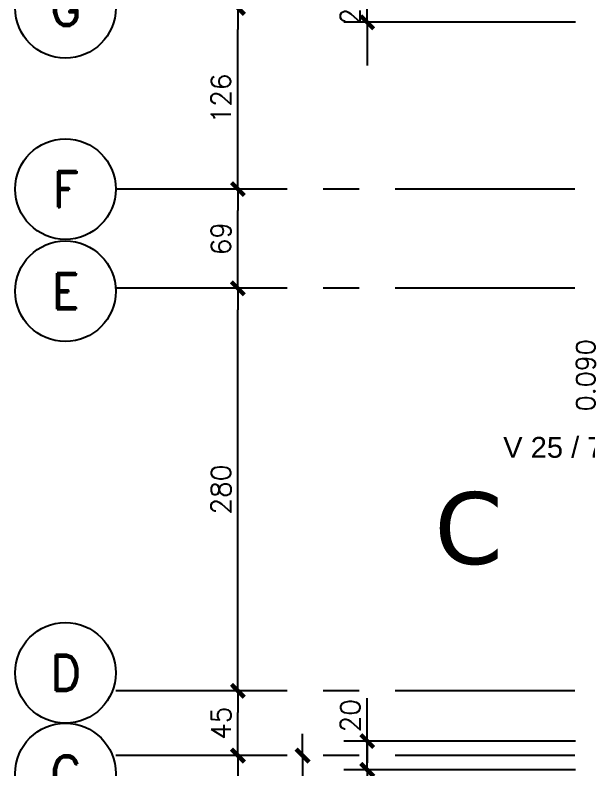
# Model space of a CAD drawing. Header units: millimetres. Extents: x -13 to 194, y -13 to 66.
# Drawn here: x 163.9 to 167.89, y 18.08 to 23.33 of the extents above; entities that cross this region are included whole.
import ezdxf
from ezdxf.enums import TextEntityAlignment as Align

# ---------------------------------------------------------------- set-up
doc = ezdxf.new("R2010")
doc.units = ezdxf.units.MM
doc.linetypes.add('CENTER', pattern=[2, 1.25, -0.25, 0.25, -0.25])
for name, color, linetype in [('01', 1, 'Continuous'), ('Capa1', 80, 'Continuous'), ('COTAS', 1, 'Continuous'), ('COTAS1', 2, 'Continuous'), ('Cotas2', 1, 'Continuous'), ('EJES', 1, 'CENTER'), ('Textos', 2, 'Continuous')]:
    doc.layers.add(name, color=color, linetype=linetype)
doc.styles.add('INTERARQ', font='ROMANS.SHX')
doc.styles.add('ROMAND', font='romand', dxfattribs={"height": 31.5})
doc.styles.add('ROMANS', font='romans.shx', dxfattribs={"height": 16.875})
doc.styles.get("Standard").update_dxf_attribs({"font": 'arial.ttf'})
doc.dimstyles.new('ESCALA_1-50', dxfattribs={"dimtxt": 0.13, "dimasz": 0.05, "dimexe": 0.18, "dimexo": 0.0625, "dimgap": 0.04, "dimtad": 1, "dimdec": 3, "dimzin": 0, "dimdsep": 46, "dimtxsty": 'INTERARQ', "dimblk": 'DIMTICK', "dimcen": 0.09, "dimse1": 1, "dimse2": 1, "dimclrd": 1, "dimclre": 1, "dimclrt": 2, "dimadec": 0, "dimazin": 0, "dimtfac": 4.5, "dimtdec": 3, "dimtofl": 0, "dimtmove": 2, "dimatfit": 3, "dimldrblk": 'DIMTICK', "dimfxl": 1, "dimtolj": 1, "dimtzin": 0, "dimarcsym": 0})

# ---------------------------------------------------------------- blocks, each defined once
blk = doc.blocks.new('EJE-1')
at = {"color": 3, "linetype": 'Continuous'}
blk.add_circle((0, 0), 35, dxfattribs=at)
at = {"color": 5, "linetype": 'Continuous', "style": 'ROMAND'}
blk.add_attdef('0', text='', height=25, dxfattribs=at).set_placement((0.23, 0), align=Align.MIDDLE)
blk = doc.blocks.new('TICK1')
at = {"color": 2, "const_width": 0.2}
blk.add_lwpolyline([(-0.3, -0.3), (0.3, 0.3)], dxfattribs=at)
at = {"color": 2}
for points in [[(0, 0), (-1, 0)], [(0, 0), (1, 0)]]:
    blk.add_lwpolyline(points, dxfattribs=at)
blk = doc.blocks.new('DIMTICK')
at = {"color": 1}
for p, q in [((-1, 0), (1, 0)), ((0, 1), (0, -1))]:
    blk.add_line(p, q, dxfattribs=at)
at = {"color": 3, "const_width": 0.141}
blk.add_lwpolyline([(0.71, 0.71), (-0.71, -0.71)], dxfattribs=at)
blk = doc.blocks.new('*D311')
at = {"layer": '01', "color": 1, "lineweight": -2, "transparency": 16777216}
for p, q in [((168.1775, 20.9173), (168.1775, 20.9673)), ((168.1775, 20.7273), (168.1775, 20.6773))]:
    blk.add_line(p, q, dxfattribs=at)
at = {"layer": 'Defpoints', "color": 0, "transparency": 16777216}
for p in [(168.3025, 20.8673), (168.1775, 20.7773), (168.3025, 20.7773)]:
    blk.add_point(p, dxfattribs=at)
at = {"layer": '01', "color": 1, "lineweight": -2, "transparency": 16777216, "xscale": 0.05, "yscale": 0.05, "zscale": 0.05}
for p, rotation in [((168.1775, 20.8673), 270), ((168.1775, 20.7773), 90)]:
    blk.add_blockref('DIMTICK', p, dxfattribs=dict(at, rotation=rotation))
at = {"layer": '01', "color": 2, "transparency": 16777216, "insert": (167.8725, 20.8223), "char_height": 0.13, "attachment_point": 5, "rotation": 90, "style": 'INTERARQ'}
blk.add_mtext('\\A1;0.090', dxfattribs=at)

msp = doc.modelspace()

# ---------------------------------------------------------------- linework, layer by layer
at = {"layer": 'COTAS', "color": 2}
for p, q in [((166.3525, 23.2773), (166.3525, 23.4773)), ((165.4525, 22.2673), (165.4525, 23.2273)), ((166.3525, 23.1273), (166.3525, 22.9773)), ((165.4525, 21.5773), (165.4525, 21.9673)), ((165.4525, 18.7773), (165.4525, 21.2773)), ((166.3525, 18.4273), (166.3525, 18.5773)), ((165.4525, 18.3273), (165.4525, 18.4773)), ((166.3525, 18.0773), (166.3525, 18.2773))]:
    msp.add_line(p, q, dxfattribs=at)
at = {"layer": 'Cotas2'}
for p, q in [((167.8025, 23.2773), (166.189, 23.2773)), ((167.8025, 18.2773), (166.189, 18.2773)), ((167.8025, 18.0773), (166.189, 18.0773))]:
    msp.add_line(p, q, dxfattribs=at)
at = {"layer": 'EJES'}
for p, q in [((185.796, 22.1173), (164.6028, 22.1173)), ((185.796, 21.4273), (164.6028, 21.4273)), ((185.796, 18.6273), (164.6028, 18.6273)), ((185.796, 18.1773), (164.6028, 18.1773))]:
    msp.add_line(p, q, dxfattribs=at)

# ---------------------------------------------------------------- block references
at = {"xscale": 0.0100000000002183, "yscale": 0.0100000000002183, "zscale": 0.0100000000002183}
for p, values in [((164.2525, 23.3773), {'0': 'G'}), ((164.2525, 22.1173), {'0': 'F'}), ((164.2525, 21.4065), {'0': 'E'}), ((164.2525, 18.7523), {'0': 'D'}), ((164.2528, 18.0523), {'0': 'C'})]:
    msp.add_blockref('EJE-1', p, dxfattribs=at).add_auto_attribs(values)
at = {"layer": 'COTAS', "color": 2, "xscale": 0.1500000000000909, "yscale": 0.1500000000000909, "zscale": 0.1500000000000909}
for p, rotation in [((165.4525, 23.3773), 90), ((165.4525, 23.3773), 270), ((166.3525, 23.2773), 90), ((165.4525, 22.1173), 270), ((165.4525, 22.1173), 90), ((165.4525, 21.4273), 90), ((165.4525, 21.4273), 270), ((165.4525, 18.6273), 270), ((165.4525, 18.6273), 90), ((166.3525, 18.2773), 270), ((165.4525, 18.1773), 90), ((165.4525, 18.1773), 270), ((166.3525, 18.0773), 90)]:
    msp.add_blockref('TICK1', p, dxfattribs=dict(at, rotation=rotation))
at = {"layer": 'COTAS1', "color": 2, "xscale": 0.1500000000000909, "yscale": 0.1500000000000909, "zscale": 0.1500000000000909, "rotation": 90}
msp.add_blockref('TICK1', (165.9025, 18.1773), dxfattribs=at)

# ---------------------------------------------------------------- texts
at = {"layer": 'Capa1', "insert": (167.2984, 20.3934), "char_height": 0.14497, "attachment_point": 1}
msp.add_mtext_dynamic_manual_height_columns('V 25 / 74', width=2.767896, gutter_width=0.7249, heights=[0.2432], dxfattribs=at)
at = {"layer": 'COTAS', "color": 3, "char_height": 0.135, "attachment_point": 5, "rotation": 90, "style": 'ROMANS'}
for s, insert in [('\\A1;20', (166.235, 23.3773)), ('\\A1;126', (165.335, 22.7473)), ('\\A1;69', (165.335, 21.7723)), ('\\A1;280', (165.335, 20.0273)), ('\\A1;20', (166.235, 18.4537)), ('\\A1;45', (165.335, 18.4023))]:
    msp.add_mtext(s, dxfattribs=dict(at, insert=insert))
at = {"layer": 'Textos', "insert": (166.8188, 19.4998), "char_height": 0.5, "width": 1.354898, "attachment_point": 7}
msp.add_mtext('{\\fVerdana|b0|i0|c0|p34;C}', dxfattribs=at)

# ---------------------------------------------------------------- dimensions: what is measured, and where the dimension line sits
at = {"layer": '01'}
dim = msp.add_linear_dim(base=(168.1775, 20.7773), p1=(168.3025, 20.8673), p2=(168.3025, 20.7773), angle=90, dimstyle='ESCALA_1-50', dxfattribs=at)
dim.commit()
dim.dimension.update_dxf_attribs({"geometry": '*D311', "text_midpoint": (167.8725, 20.8223)})

doc.saveas('drawing.dxf')
